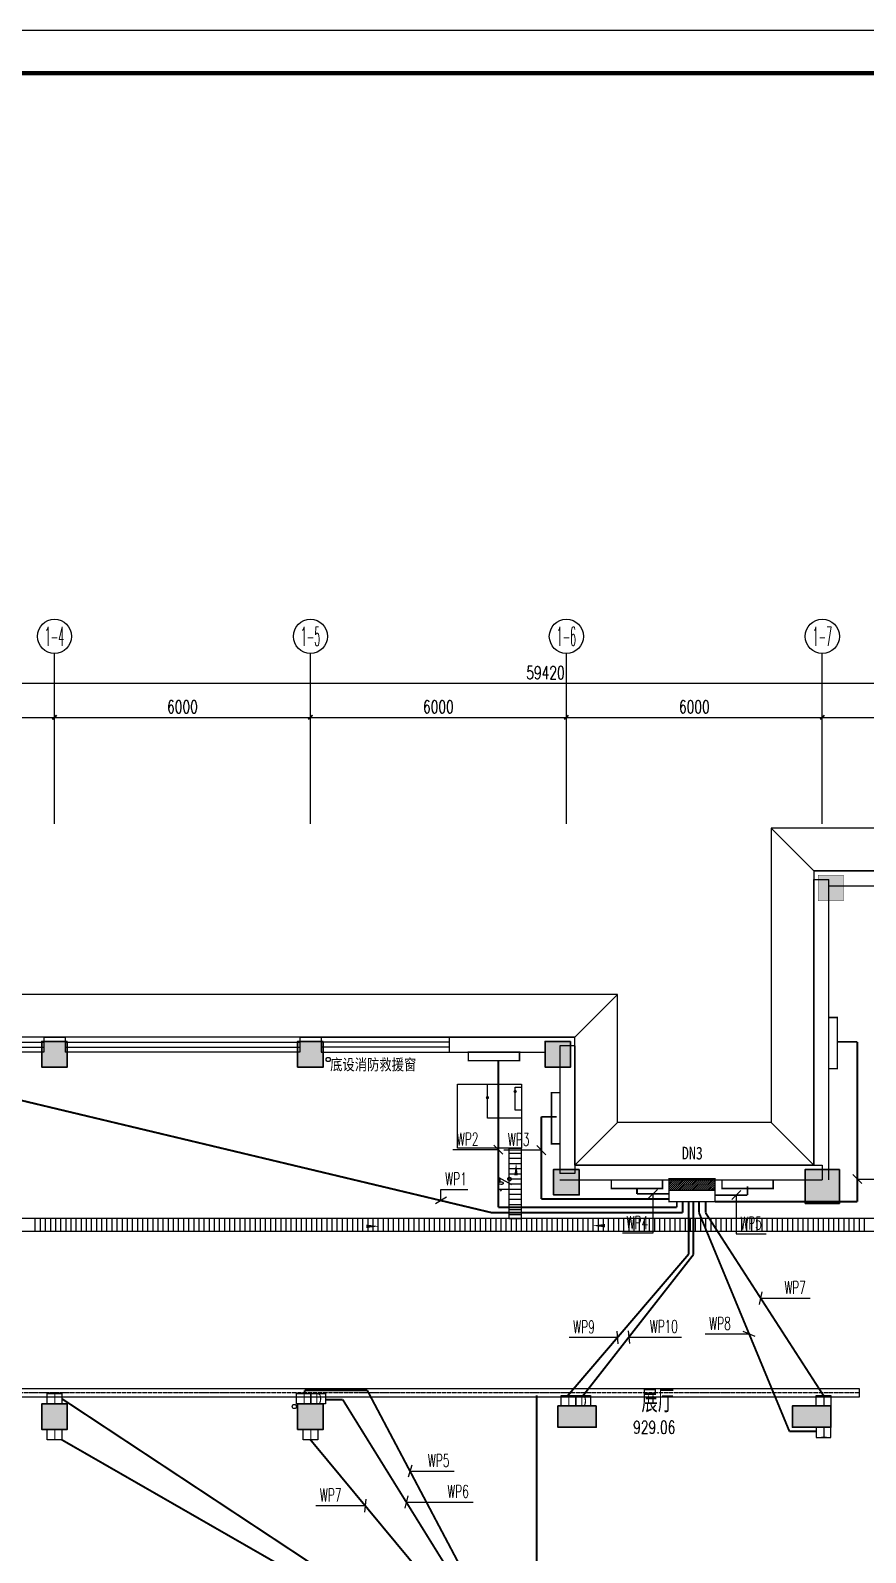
# Model space of a CAD drawing. Extents: x 815029915 to 815825525, y 579155098 to 579748855.
# Drawn here: x 815316102 to 815335679, y 579468629 to 579504327 of the extents above; entities that cross this region are included whole.
import ezdxf
from ezdxf.enums import TextEntityAlignment as Align

# ---------------------------------------------------------------- set-up
doc = ezdxf.new("R2010")
doc.units = 0
doc.header["$LTSCALE"] = 100
doc.header["$MEASUREMENT"] = 0
doc.linetypes.add('DOTE', pattern=[2.42, 2, -0.2, 0.02, -0.2])
for name, color, linetype in [('AXIS', 3, 'Continuous'), ('AXIS_TEXT', 7, 'Continuous'), ('COLUMN', 9, 'Continuous'), ('DIM_LEAD', 3, 'Continuous'), ('DIM_SYMB', 3, 'Continuous'), ('E-TEXT-PLAN', 7, 'Continuous'), ('E-TEXT-PLAN-DER', 7, 'Continuous'), ('GROUND', 2, 'Continuous'), ('H-TA-设备', 7, 'Continuous'), ('H-供暖-散热器', 4, 'Continuous'), ('PUB_TEXT', 7, 'Continuous'), ('QD', 3, 'Continuous'), ('SPACE', 7, 'Continuous'), ('WALL', 9, 'Continuous'), ('WINDOW', 4, 'Continuous'), ('ZG-图框层', 4, 'Continuous'), ('zm', 1, 'Continuous'), ('电-强电平面-标注', 3, 'Continuous'), ('电-强电平面-线缆', 3, 'Continuous'), ('电-桥架', 4, 'Continuous')]:
    doc.layers.add(name, color=color, linetype=linetype)
doc.layers.add('柱填充', color=9, linetype='Continuous', lineweight=18)
doc.layers.add('砼柱', color=2, linetype='Continuous', lineweight=35)
doc.styles.add('-宋体', font='', dxfattribs={"width": 0.8})
doc.styles.add('_TCH_AXIS', font='COMPLEX', dxfattribs={"bigfont": 'GBCBIG'})
doc.styles.add('_TCH_DIM', font='SIMPLEX', dxfattribs={"bigfont": 'GBCBIG'})
doc.styles.add('_TCH_DIM_T3', font='SIMPLEX', dxfattribs={"width": 0.705882, "bigfont": 'GBCBIG'})
doc.styles.add('_TCH_SPACE', font='SIMPLEX', dxfattribs={"height": 5, "bigfont": 'GBCBIG'})
doc.styles.add('_THVAC_DIM', font='', dxfattribs={"width": 0.8, "height": 3.5})
doc.styles.add('COMPLEX', font='COMPLEX')
doc.styles.add('ELEC-DIM', font='simplex.shx', dxfattribs={"width": 0.6, "bigfont": 'HZTXT.shx'})
doc.styles.add('IDQSTYLE', font='txt.shx', dxfattribs={"width": 0.7, "bigfont": 'hztxt.shx'})
doc.styles.add('宋体-TK', font='', dxfattribs={"width": 0.8})
doc.styles.get('-宋体').set_extended_font_data('SimSun')
doc.styles.get('_THVAC_DIM').set_extended_font_data('SimSun')
doc.styles.get('宋体-TK').set_extended_font_data('SimSun')
doc.dimstyles.new('_TCH_ARCH-100', dxfattribs={"dimscale": 100, "dimtxt": 2.975, "dimasz": 1, "dimexe": 2.5, "dimexo": 3, "dimgap": 1, "dimtad": 1, "dimdec": 0, "dimzin": 0, "dimdsep": 46, "dimtxsty": '_TCH_DIM_T3', "dimblk": 'ARCHTICK', "dimcen": 0.09, "dimclrt": 7, "dimazin": 2, "dimtfac": 1, "dimtdec": 0, "dimtix": 1, "dimtmove": 2, "dimatfit": 3, "dimfxl": 0, "dimtolj": 1, "dimtzin": 0, "dimarcsym": 0})

# ---------------------------------------------------------------- blocks, each defined once
blk = doc.blocks.new('温控器')
at = {"layer": 'H-TA-设备', "color": 1}
blk.add_lwpolyline([(815233581, 579285758), (815233823, 579285758), (815233823, 579285416), (815233581, 579285416)], close=True, dxfattribs=at)
at = {"layer": 'H-TA-设备', "color": 1, "style": '_THVAC_DIM', "width": 0.8}
blk.add_text('T', height=264, rotation=90, dxfattribs=at).set_placement((815233838, 579285525))
blk = doc.blocks.new('拓展盒')
at = {"layer": 'H-TA-设备', "color": 1}
blk.add_lwpolyline([(815257691, 579281713), (815257691, 579281471), (815257349, 579281471), (815257349, 579281713)], close=True, dxfattribs=at)
at = {"layer": 'H-TA-设备', "color": 1, "style": '_THVAC_DIM', "width": 0.8}
blk.add_text('D', height=264, dxfattribs=at).set_placement((815257458, 579281456))
blk = doc.blocks.new('*X96')
at = {"color": 0}
for p, q in [((99.83, 192.74), (101.99, 194.9)), ((99.83, 193.17), (101.57, 194.9)), ((99.83, 193.59), (101.14, 194.9)), ((99.83, 194.02), (100.72, 194.9)), ((99.83, 194.44), (100.29, 194.9)), ((99.83, 194.87), (99.87, 194.9)), ((99.92, 192.4), (102.42, 194.9)), ((100.34, 192.4), (102.84, 194.9)), ((100.76, 192.4), (103.26, 194.9)), ((101.19, 192.4), (103.69, 194.9)), ((101.61, 192.4), (104.11, 194.9)), ((102.04, 192.4), (104.54, 194.9)), ((102.46, 192.4), (104.96, 194.9)), ((102.88, 192.4), (105.38, 194.9)), ((103.31, 192.4), (105.81, 194.9)), ((103.73, 192.4), (106.23, 194.9)), ((104.16, 192.4), (106.66, 194.9)), ((104.58, 192.4), (107.08, 194.9)), ((105.01, 192.4), (107.51, 194.9)), ((105.43, 192.4), (107.93, 194.9)), ((105.85, 192.4), (108.35, 194.9)), ((106.28, 192.4), (108.78, 194.9)), ((106.7, 192.4), (109.2, 194.9)), ((107.13, 192.4), (109.63, 194.9)), ((107.55, 192.4), (109.83, 194.68)), ((107.98, 192.4), (109.83, 194.26)), ((108.4, 192.4), (109.83, 193.83)), ((108.82, 192.4), (109.83, 193.41)), ((109.25, 192.4), (109.83, 192.99)), ((109.67, 192.4), (109.83, 192.56))]:
    blk.add_line(p, q, dxfattribs=at)
blk = doc.blocks.new('HC000427')
at = {"color": 0, "linetype": 'Continuous', "const_width": 0.3}
blk.add_lwpolyline([(5, 2.5), (-5, 2.5), (-5, -2.5), (5, -2.5)], close=True, dxfattribs=at)
blk.add_lwpolyline([(5, 0), (-5, 0)], dxfattribs=at)
at = {"color": 0, "linetype": 'Continuous'}
blk.add_blockref('*X96', (-104.83, -194.9), dxfattribs=at)
at = {"layer": 'E-TEXT-PLAN-DER', "color": 0, "style": 'IDQSTYLE', "width": 0.7}
blk.add_attdef('PSFHATT', (7, -2.5), '', height=2.5, dxfattribs=at)
blk = doc.blocks.new('$TCHSYS$WIN2D')
for p, q in [((-0.5, 0.5), (0.5, 0.5)), ((-0.5, 0.5), (-0.5, -0.5)), ((0.5, 0.5), (0.5, -0.5)), ((0.5, 0.1667), (-0.5, 0.1667)), ((0.5, -0.1667), (-0.5, -0.1667)), ((-0.5, -0.5), (0.5, -0.5))]:
    blk.add_line(p, q)
blk = doc.blocks.new('_AXISO')
blk.add_circle((0, 0), 0.5)
at = {"layer": 'AXIS_TEXT', "style": 'COMPLEX', "width": 1.041667}
blk.add_attdef('A', text='', height=0.56, dxfattribs=at).set_placement((-0.25, -0.28), (0.25, -0.28), align=Align.FIT)
blk = doc.blocks.new('_ArchTick')
at = {"color": 0, "linetype": 'ByBlock', "const_width": 0.4}
blk.add_lwpolyline([(-0.5, -0.5), (0.5, 0.5)], dxfattribs=at)
blk = doc.blocks.new('*D387')
at = {"layer": 'AXIS', "color": 0, "lineweight": -2, "transparency": 16777216}
for p, q in [((815298466, 579486017), (815298466, 579489267)), ((815357886, 579486017), (815357886, 579489267)), ((815298466, 579489017), (815357886, 579489017))]:
    blk.add_line(p, q, dxfattribs=at)
at = {"layer": 'Defpoints', "color": 0, "transparency": 16777216}
for p in [(815357886, 579489017), (815298466, 579485717), (815357886, 579485717)]:
    blk.add_point(p, dxfattribs=at)
at = {"layer": 'AXIS', "color": 0, "lineweight": -2, "transparency": 16777216, "xscale": 100, "yscale": 100, "zscale": 100, "rotation": 180}
blk.add_blockref('_ArchTick', (815298466, 579489017), dxfattribs=at)
at = {"layer": 'AXIS', "color": 0, "lineweight": -2, "transparency": 16777216, "xscale": 100, "yscale": 100, "zscale": 100}
blk.add_blockref('_ArchTick', (815357886, 579489017), dxfattribs=at)
at = {"layer": 'AXIS', "color": 7, "transparency": 16777216, "insert": (815328176, 579489265), "char_height": 297.5, "attachment_point": 5, "style": '_TCH_DIM_T3'}
blk.add_mtext('\\A1;59420', dxfattribs=at)
blk = doc.blocks.new('*D391')
at = {"layer": 'AXIS', "color": 0, "lineweight": -2, "transparency": 16777216}
for p, q in [((815310666, 579486017), (815310666, 579488467)), ((815316666, 579486017), (815316666, 579488467)), ((815310666, 579488217), (815316666, 579488217))]:
    blk.add_line(p, q, dxfattribs=at)
at = {"layer": 'Defpoints', "color": 0, "transparency": 16777216}
for p in [(815316666, 579488217), (815310666, 579485717), (815316666, 579485717)]:
    blk.add_point(p, dxfattribs=at)
at = {"layer": 'AXIS', "color": 0, "lineweight": -2, "transparency": 16777216, "xscale": 100, "yscale": 100, "zscale": 100, "rotation": 180}
blk.add_blockref('_ArchTick', (815310666, 579488217), dxfattribs=at)
at = {"layer": 'AXIS', "color": 0, "lineweight": -2, "transparency": 16777216, "xscale": 100, "yscale": 100, "zscale": 100}
blk.add_blockref('_ArchTick', (815316666, 579488217), dxfattribs=at)
at = {"layer": 'AXIS', "color": 7, "transparency": 16777216, "insert": (815313666, 579488465), "char_height": 297.5, "attachment_point": 5, "style": '_TCH_DIM_T3'}
blk.add_mtext('\\A1;6000', dxfattribs=at)
blk = doc.blocks.new('*D392')
at = {"layer": 'AXIS', "color": 0, "lineweight": -2, "transparency": 16777216}
for p, q in [((815316666, 579486017), (815316666, 579488467)), ((815322666, 579486017), (815322666, 579488467)), ((815316666, 579488217), (815322666, 579488217))]:
    blk.add_line(p, q, dxfattribs=at)
at = {"layer": 'Defpoints', "color": 0, "transparency": 16777216}
for p in [(815322666, 579488217), (815316666, 579485717), (815322666, 579485717)]:
    blk.add_point(p, dxfattribs=at)
at = {"layer": 'AXIS', "color": 0, "lineweight": -2, "transparency": 16777216, "xscale": 100, "yscale": 100, "zscale": 100, "rotation": 180}
blk.add_blockref('_ArchTick', (815316666, 579488217), dxfattribs=at)
at = {"layer": 'AXIS', "color": 0, "lineweight": -2, "transparency": 16777216, "xscale": 100, "yscale": 100, "zscale": 100}
blk.add_blockref('_ArchTick', (815322666, 579488217), dxfattribs=at)
at = {"layer": 'AXIS', "color": 7, "transparency": 16777216, "insert": (815319666, 579488465), "char_height": 297.5, "attachment_point": 5, "style": '_TCH_DIM_T3'}
blk.add_mtext('\\A1;6000', dxfattribs=at)
blk = doc.blocks.new('*D393')
at = {"layer": 'AXIS', "color": 0, "lineweight": -2, "transparency": 16777216}
for p, q in [((815322666, 579486017), (815322666, 579488467)), ((815328666, 579486017), (815328666, 579488467)), ((815322666, 579488217), (815328666, 579488217))]:
    blk.add_line(p, q, dxfattribs=at)
at = {"layer": 'Defpoints', "color": 0, "transparency": 16777216}
for p in [(815328666, 579488217), (815322666, 579485717), (815328666, 579485717)]:
    blk.add_point(p, dxfattribs=at)
at = {"layer": 'AXIS', "color": 0, "lineweight": -2, "transparency": 16777216, "xscale": 100, "yscale": 100, "zscale": 100, "rotation": 180}
blk.add_blockref('_ArchTick', (815322666, 579488217), dxfattribs=at)
at = {"layer": 'AXIS', "color": 0, "lineweight": -2, "transparency": 16777216, "xscale": 100, "yscale": 100, "zscale": 100}
blk.add_blockref('_ArchTick', (815328666, 579488217), dxfattribs=at)
at = {"layer": 'AXIS', "color": 7, "transparency": 16777216, "insert": (815325666, 579488465), "char_height": 297.5, "attachment_point": 5, "style": '_TCH_DIM_T3'}
blk.add_mtext('\\A1;6000', dxfattribs=at)
blk = doc.blocks.new('*D394')
at = {"layer": 'AXIS', "color": 0, "lineweight": -2, "transparency": 16777216}
for p, q in [((815328666, 579486017), (815328666, 579488467)), ((815334666, 579486017), (815334666, 579488467)), ((815328666, 579488217), (815334666, 579488217))]:
    blk.add_line(p, q, dxfattribs=at)
at = {"layer": 'Defpoints', "color": 0, "transparency": 16777216}
for p in [(815334666, 579488217), (815328666, 579485717), (815334666, 579485717)]:
    blk.add_point(p, dxfattribs=at)
at = {"layer": 'AXIS', "color": 0, "lineweight": -2, "transparency": 16777216, "xscale": 100, "yscale": 100, "zscale": 100, "rotation": 180}
blk.add_blockref('_ArchTick', (815328666, 579488217), dxfattribs=at)
at = {"layer": 'AXIS', "color": 0, "lineweight": -2, "transparency": 16777216, "xscale": 100, "yscale": 100, "zscale": 100}
blk.add_blockref('_ArchTick', (815334666, 579488217), dxfattribs=at)
at = {"layer": 'AXIS', "color": 7, "transparency": 16777216, "insert": (815331666, 579488465), "char_height": 297.5, "attachment_point": 5, "style": '_TCH_DIM_T3'}
blk.add_mtext('\\A1;6000', dxfattribs=at)
blk = doc.blocks.new('*D395')
at = {"layer": 'AXIS', "color": 0, "lineweight": -2, "transparency": 16777216}
for p, q in [((815334666, 579486017), (815334666, 579488467)), ((815340666, 579486017), (815340666, 579488467)), ((815334666, 579488217), (815340666, 579488217))]:
    blk.add_line(p, q, dxfattribs=at)
at = {"layer": 'Defpoints', "color": 0, "transparency": 16777216}
for p in [(815340666, 579488217), (815334666, 579485717), (815340666, 579485717)]:
    blk.add_point(p, dxfattribs=at)
at = {"layer": 'AXIS', "color": 0, "lineweight": -2, "transparency": 16777216, "xscale": 100, "yscale": 100, "zscale": 100, "rotation": 180}
blk.add_blockref('_ArchTick', (815334666, 579488217), dxfattribs=at)
at = {"layer": 'AXIS', "color": 0, "lineweight": -2, "transparency": 16777216, "xscale": 100, "yscale": 100, "zscale": 100}
blk.add_blockref('_ArchTick', (815340666, 579488217), dxfattribs=at)
at = {"layer": 'AXIS', "color": 7, "transparency": 16777216, "insert": (815337666, 579488465), "char_height": 297.5, "attachment_point": 5, "style": '_TCH_DIM_T3'}
blk.add_mtext('\\A1;6000', dxfattribs=at)
blk = doc.blocks.new('ll')
at = {"layer": 'ZG-图框层'}
blk.add_lwpolyline([(815136770, 579524220), (815255670, 579524220), (815255670, 579608320), (815136770, 579608320)], close=True, dxfattribs=at)

msp = doc.modelspace()

# ---------------------------------------------------------------- hatches: boundary and pattern name
at = {"layer": 'DIM_LEAD'}
for points in [[(815326856.1, 579479297.9, 1), (815326776.1, 579479297.9, 1)], [(815327506.1, 579479442.4, 1), (815327426.1, 579479442.4, 1)]]:
    msp.add_hatch(color=256, dxfattribs=at).paths.add_polyline_path(points, flags=17)
at = {"layer": 'zm'}
msp.add_hatch(color=1, dxfattribs=at).paths.add_polyline_path([(815335166.1, 579484516.7), (815334566.1, 579484516.7), (815334566.1, 579483916.7), (815335166.1, 579483916.7)])
at = {"layer": '柱填充', "lineweight": 18}
for points in [[(815316966.1, 579480616.7), (815316366.1, 579480616.7), (815316366.1, 579480016.7), (815316966.1, 579480016.7)], [(815322966.1, 579480616.7), (815322366.1, 579480616.7), (815322366.1, 579480016.7), (815322966.1, 579480016.7)], [(815328766.1, 579480616.7), (815328166.1, 579480616.7), (815328166.1, 579480016.7), (815328766.1, 579480016.7)], [(815328966.1, 579477616.7), (815328366.1, 579477616.7), (815328366.1, 579477016.7), (815328966.1, 579477016.7)], [(815335066.1, 579477616.7), (815334266.1, 579477616.7), (815334266.1, 579476816.7), (815335066.1, 579476816.7)], [(815316966.1, 579472116.7), (815316366.1, 579472116.7), (815316366.1, 579471516.7), (815316966.1, 579471516.7)], [(815322966.1, 579472116.7), (815322366.1, 579472116.7), (815322366.1, 579471516.7), (815322966.1, 579471516.7)], [(815329366.1, 579472066.7), (815328466.1, 579472066.7), (815328466.1, 579471566.7), (815329366.1, 579471566.7)], [(815334866.1, 579472066.7), (815333966.1, 579472066.7), (815333966.1, 579471566.7), (815334866.1, 579471566.7)]]:
    msp.add_hatch(color=250, dxfattribs=at).paths.add_polyline_path(points)

# ---------------------------------------------------------------- linework, layer by layer
for p, q in [((815340866.1, 579484616.7), (815334466.1, 579484611.8)), ((815334466.1, 579484611.8), (815334466.1, 579477716.7)), ((815328866.1, 579480716.7), (815310466.1, 579480716.7)), ((815328866.1, 579477716.7), (815328866.1, 579480716.7)), ((815326116.1, 579478116.7), (815326116.1, 579479616.7)), ((815326116.1, 579479616.7), (815327616.1, 579479616.7)), ((815326816.1, 579478816.7), (815326816.1, 579479616.7)), ((815326816.1, 579479616.7), (815327616.1, 579479616.7)), ((815327466.1, 579479001.5), (815327466.1, 579479542.9)), ((815327466.1, 579479542.9), (815327616.1, 579479542.9)), ((815327616.1, 579479616.7), (815327616.1, 579478116.7)), ((815327616.1, 579479616.7), (815327616.1, 579478816.7)), ((815327616.1, 579478816.7), (815326816.1, 579478816.7)), ((815327616.1, 579479001.5), (815327466.1, 579479001.5)), ((815327616.1, 579478116.7), (815326116.1, 579478116.7)), ((815327616.1, 579478116.7), (815327316.1, 579478116.7)), ((815327316.1, 579478116.7), (815327316.1, 579476466.7)), ((815327616.1, 579476466.7), (815327616.1, 579478116.7)), ((815334466.1, 579477716.7), (815328866.1, 579477716.7)), ((815354046.2, 579476466.7), (815298816.1, 579476466.7)), ((815327316.1, 579476466.7), (815327616.1, 579476466.7)), ((815298816.1, 579476166.7), (815354346.2, 579476166.7))]:
    msp.add_line(p, q)
at = {"color": 252, "linetype": 'Continuous'}
for p, q in [((815327316.1, 579478115.1), (815327616.1, 579478115.1)), ((815327316.1, 579477995.1), (815327616.1, 579477995.1)), ((815327316.1, 579477875.1), (815327616.1, 579477875.1)), ((815327316.1, 579477755.1), (815327616.1, 579477755.1)), ((815327316.1, 579477635.1), (815327616.1, 579477635.1)), ((815327316.1, 579477515.1), (815327616.1, 579477515.1)), ((815327316.1, 579477395.1), (815327616.1, 579477395.1)), ((815327316.1, 579477275.1), (815327616.1, 579477275.1)), ((815327316.1, 579477155.1), (815327616.1, 579477155.1)), ((815327316.1, 579477035.1), (815327616.1, 579477035.1)), ((815327316.1, 579476915.1), (815327616.1, 579476915.1)), ((815327316.1, 579476795.1), (815327616.1, 579476795.1)), ((815327316.1, 579476675.1), (815327616.1, 579476675.1)), ((815316208.4, 579476466.7), (815316208.4, 579476166.7)), ((815316328.4, 579476466.7), (815316328.4, 579476166.7)), ((815316448.4, 579476466.7), (815316448.4, 579476166.7)), ((815316568.4, 579476466.7), (815316568.4, 579476166.7)), ((815316688.4, 579476466.7), (815316688.4, 579476166.7)), ((815316808.4, 579476466.7), (815316808.4, 579476166.7)), ((815316928.4, 579476466.7), (815316928.4, 579476166.7)), ((815317048.4, 579476466.7), (815317048.4, 579476166.7)), ((815317168.4, 579476466.7), (815317168.4, 579476166.7)), ((815317288.4, 579476466.7), (815317288.4, 579476166.7)), ((815317408.4, 579476466.7), (815317408.4, 579476166.7)), ((815317528.4, 579476466.7), (815317528.4, 579476166.7)), ((815317648.4, 579476466.7), (815317648.4, 579476166.7)), ((815317768.4, 579476466.7), (815317768.4, 579476166.7)), ((815317888.4, 579476466.7), (815317888.4, 579476166.7)), ((815318008.4, 579476466.7), (815318008.4, 579476166.7)), ((815318128.4, 579476466.7), (815318128.4, 579476166.7)), ((815318248.4, 579476466.7), (815318248.4, 579476166.7)), ((815318368.4, 579476466.7), (815318368.4, 579476166.7)), ((815318488.4, 579476466.7), (815318488.4, 579476166.7)), ((815318608.4, 579476466.7), (815318608.4, 579476166.7)), ((815318728.4, 579476466.7), (815318728.4, 579476166.7)), ((815318848.4, 579476466.7), (815318848.4, 579476166.7)), ((815318968.4, 579476466.7), (815318968.4, 579476166.7)), ((815319088.4, 579476466.7), (815319088.4, 579476166.7)), ((815319208.4, 579476466.7), (815319208.4, 579476166.7)), ((815319328.4, 579476466.7), (815319328.4, 579476166.7)), ((815319448.4, 579476466.7), (815319448.4, 579476166.7)), ((815319568.4, 579476466.7), (815319568.4, 579476166.7)), ((815319688.4, 579476466.7), (815319688.4, 579476166.7)), ((815319808.4, 579476466.7), (815319808.4, 579476166.7)), ((815319928.4, 579476466.7), (815319928.4, 579476166.7)), ((815320048.4, 579476466.7), (815320048.4, 579476166.7)), ((815320168.4, 579476466.7), (815320168.4, 579476166.7)), ((815320288.4, 579476466.7), (815320288.4, 579476166.7)), ((815320408.4, 579476466.7), (815320408.4, 579476166.7)), ((815320528.4, 579476466.7), (815320528.4, 579476166.7)), ((815320648.4, 579476466.7), (815320648.4, 579476166.7)), ((815320768.4, 579476466.7), (815320768.4, 579476166.7)), ((815320888.4, 579476466.7), (815320888.4, 579476166.7)), ((815321008.4, 579476466.7), (815321008.4, 579476166.7)), ((815321128.4, 579476466.7), (815321128.4, 579476166.7)), ((815321248.4, 579476466.7), (815321248.4, 579476166.7)), ((815321368.4, 579476466.7), (815321368.4, 579476166.7)), ((815321488.4, 579476466.7), (815321488.4, 579476166.7)), ((815321608.4, 579476466.7), (815321608.4, 579476166.7)), ((815321728.4, 579476466.7), (815321728.4, 579476166.7)), ((815321848.4, 579476466.7), (815321848.4, 579476166.7)), ((815321968.4, 579476466.7), (815321968.4, 579476166.7)), ((815322088.4, 579476466.7), (815322088.4, 579476166.7)), ((815322208.4, 579476466.7), (815322208.4, 579476166.7)), ((815322328.4, 579476466.7), (815322328.4, 579476166.7)), ((815322448.4, 579476466.7), (815322448.4, 579476166.7)), ((815322568.4, 579476466.7), (815322568.4, 579476166.7)), ((815322688.4, 579476466.7), (815322688.4, 579476166.7)), ((815322808.4, 579476466.7), (815322808.4, 579476166.7)), ((815322928.4, 579476466.7), (815322928.4, 579476166.7)), ((815323048.4, 579476466.7), (815323048.4, 579476166.7)), ((815323168.4, 579476466.7), (815323168.4, 579476166.7)), ((815323288.4, 579476466.7), (815323288.4, 579476166.7)), ((815323408.4, 579476466.7), (815323408.4, 579476166.7)), ((815323528.4, 579476466.7), (815323528.4, 579476166.7)), ((815323648.4, 579476466.7), (815323648.4, 579476166.7)), ((815323768.4, 579476466.7), (815323768.4, 579476166.7)), ((815323888.4, 579476466.7), (815323888.4, 579476166.7)), ((815324008.4, 579476466.7), (815324008.4, 579476166.7)), ((815324128.4, 579476466.7), (815324128.4, 579476166.7)), ((815324248.4, 579476466.7), (815324248.4, 579476166.7)), ((815324368.4, 579476466.7), (815324368.4, 579476166.7)), ((815324488.4, 579476466.7), (815324488.4, 579476166.7)), ((815324608.4, 579476466.7), (815324608.4, 579476166.7)), ((815324728.4, 579476466.7), (815324728.4, 579476166.7)), ((815324848.4, 579476466.7), (815324848.4, 579476166.7)), ((815324968.4, 579476466.7), (815324968.4, 579476166.7)), ((815325088.4, 579476466.7), (815325088.4, 579476166.7)), ((815325208.4, 579476466.7), (815325208.4, 579476166.7)), ((815325328.4, 579476466.7), (815325328.4, 579476166.7)), ((815325448.4, 579476466.7), (815325448.4, 579476166.7)), ((815325568.4, 579476466.7), (815325568.4, 579476166.7)), ((815325688.4, 579476466.7), (815325688.4, 579476166.7)), ((815325808.4, 579476466.7), (815325808.4, 579476166.7)), ((815325928.4, 579476466.7), (815325928.4, 579476166.7)), ((815326048.4, 579476466.7), (815326048.4, 579476166.7)), ((815326168.4, 579476466.7), (815326168.4, 579476166.7)), ((815326288.4, 579476466.7), (815326288.4, 579476166.7)), ((815326408.4, 579476466.7), (815326408.4, 579476166.7)), ((815326528.4, 579476466.7), (815326528.4, 579476166.7)), ((815326648.4, 579476466.7), (815326648.4, 579476166.7)), ((815326768.4, 579476466.7), (815326768.4, 579476166.7)), ((815326888.4, 579476466.7), (815326888.4, 579476166.7)), ((815327008.4, 579476466.7), (815327008.4, 579476166.7)), ((815327128.4, 579476466.7), (815327128.4, 579476166.7)), ((815327248.4, 579476466.7), (815327248.4, 579476166.7)), ((815327316.1, 579476555.1), (815327616.1, 579476555.1)), ((815327368.4, 579476466.7), (815327368.4, 579476166.7)), ((815327488.4, 579476466.7), (815327488.4, 579476166.7)), ((815327608.4, 579476466.7), (815327608.4, 579476166.7)), ((815327728.4, 579476466.7), (815327728.4, 579476166.7)), ((815327848.4, 579476466.7), (815327848.4, 579476166.7)), ((815327968.4, 579476466.7), (815327968.4, 579476166.7)), ((815328088.4, 579476466.7), (815328088.4, 579476166.7)), ((815328208.4, 579476466.7), (815328208.4, 579476166.7)), ((815328328.4, 579476466.7), (815328328.4, 579476166.7)), ((815328448.4, 579476466.7), (815328448.4, 579476166.7)), ((815328568.4, 579476466.7), (815328568.4, 579476166.7)), ((815328688.4, 579476466.7), (815328688.4, 579476166.7)), ((815328808.4, 579476466.7), (815328808.4, 579476166.7)), ((815328928.4, 579476466.7), (815328928.4, 579476166.7)), ((815329048.4, 579476466.7), (815329048.4, 579476166.7)), ((815329168.4, 579476466.7), (815329168.4, 579476166.7)), ((815329288.4, 579476466.7), (815329288.4, 579476166.7)), ((815329408.4, 579476466.7), (815329408.4, 579476166.7)), ((815329528.4, 579476466.7), (815329528.4, 579476166.7)), ((815329648.4, 579476466.7), (815329648.4, 579476166.7)), ((815329768.4, 579476466.7), (815329768.4, 579476166.7)), ((815329888.4, 579476466.7), (815329888.4, 579476166.7)), ((815330008.4, 579476466.7), (815330008.4, 579476166.7)), ((815330128.4, 579476466.7), (815330128.4, 579476166.7)), ((815330248.4, 579476466.7), (815330248.4, 579476166.7)), ((815330368.4, 579476466.7), (815330368.4, 579476166.7)), ((815330488.4, 579476466.7), (815330488.4, 579476166.7)), ((815330608.4, 579476466.7), (815330608.4, 579476166.7)), ((815330728.4, 579476466.7), (815330728.4, 579476166.7)), ((815330848.4, 579476466.7), (815330848.4, 579476166.7)), ((815330968.4, 579476466.7), (815330968.4, 579476166.7)), ((815331088.4, 579476466.7), (815331088.4, 579476166.7)), ((815331208.4, 579476466.7), (815331208.4, 579476166.7)), ((815331328.4, 579476466.7), (815331328.4, 579476166.7)), ((815331448.4, 579476466.7), (815331448.4, 579476166.7)), ((815331568.4, 579476466.7), (815331568.4, 579476166.7)), ((815331688.4, 579476466.7), (815331688.4, 579476166.7)), ((815331808.4, 579476466.7), (815331808.4, 579476166.7)), ((815331928.4, 579476466.7), (815331928.4, 579476166.7)), ((815332048.4, 579476466.7), (815332048.4, 579476166.7)), ((815332168.4, 579476466.7), (815332168.4, 579476166.7)), ((815332288.4, 579476466.7), (815332288.4, 579476166.7)), ((815332408.4, 579476466.7), (815332408.4, 579476166.7)), ((815332528.4, 579476466.7), (815332528.4, 579476166.7)), ((815332648.4, 579476466.7), (815332648.4, 579476166.7)), ((815332768.4, 579476466.7), (815332768.4, 579476166.7)), ((815332888.4, 579476466.7), (815332888.4, 579476166.7)), ((815333008.4, 579476466.7), (815333008.4, 579476166.7)), ((815333128.4, 579476466.7), (815333128.4, 579476166.7)), ((815333248.4, 579476466.7), (815333248.4, 579476166.7)), ((815333368.4, 579476466.7), (815333368.4, 579476166.7)), ((815333488.4, 579476466.7), (815333488.4, 579476166.7)), ((815333608.4, 579476466.7), (815333608.4, 579476166.7)), ((815333728.4, 579476466.7), (815333728.4, 579476166.7)), ((815333848.4, 579476466.7), (815333848.4, 579476166.7)), ((815333968.4, 579476466.7), (815333968.4, 579476166.7)), ((815334088.4, 579476466.7), (815334088.4, 579476166.7)), ((815334208.4, 579476466.7), (815334208.4, 579476166.7)), ((815334328.4, 579476466.7), (815334328.4, 579476166.7)), ((815334448.4, 579476466.7), (815334448.4, 579476166.7)), ((815334568.4, 579476466.7), (815334568.4, 579476166.7)), ((815334688.4, 579476466.7), (815334688.4, 579476166.7)), ((815334808.4, 579476466.7), (815334808.4, 579476166.7)), ((815334928.4, 579476466.7), (815334928.4, 579476166.7)), ((815335048.4, 579476466.7), (815335048.4, 579476166.7)), ((815335168.4, 579476466.7), (815335168.4, 579476166.7)), ((815335288.4, 579476466.7), (815335288.4, 579476166.7)), ((815335408.4, 579476466.7), (815335408.4, 579476166.7)), ((815335528.4, 579476466.7), (815335528.4, 579476166.7)), ((815335648.4, 579476466.7), (815335648.4, 579476166.7))]:
    msp.add_line(p, q, dxfattribs=at)
for centre in [(815323082.5, 579480192.6), (815322287.7, 579472054.6)]:
    msp.add_circle(centre, 50)
at = {"layer": 'AXIS'}
for p, q in [((815316666.1, 579485716.7), (815316666.1, 579489716.7)), ((815322666.1, 579485716.7), (815322666.1, 579489716.7)), ((815328666.1, 579485716.7), (815328666.1, 579489716.7)), ((815334666.1, 579485716.7), (815334666.1, 579489716.7))]:
    msp.add_line(p, q, dxfattribs=at)
at = {"layer": 'COLUMN'}
for points in [[(815316366.1, 579480016.7), (815316966.1, 579480016.7), (815316966.1, 579480616.7), (815316366.1, 579480616.7)], [(815322366.1, 579480016.7), (815322966.1, 579480016.7), (815322966.1, 579480616.7), (815322366.1, 579480616.7)], [(815328166.1, 579480016.7), (815328766.1, 579480016.7), (815328766.1, 579480616.7), (815328166.1, 579480616.7)], [(815328366.1, 579477016.7), (815328966.1, 579477016.7), (815328966.1, 579477616.7), (815328366.1, 579477616.7)], [(815334266.1, 579476816.7), (815335066.1, 579476816.7), (815335066.1, 579477616.7), (815334266.1, 579477616.7)], [(815316366.1, 579471516.7), (815316966.1, 579471516.7), (815316966.1, 579472116.7), (815316366.1, 579472116.7)], [(815322366.1, 579471516.7), (815322966.1, 579471516.7), (815322966.1, 579472116.7), (815322366.1, 579472116.7)], [(815328466.1, 579471566.7), (815329366.1, 579471566.7), (815329366.1, 579472066.7), (815328466.1, 579472066.7)], [(815333966.1, 579471566.7), (815334866.1, 579471566.7), (815334866.1, 579472066.7), (815333966.1, 579472066.7)]]:
    msp.add_lwpolyline(points, close=True, dxfattribs=at)
at = {"layer": 'DIM_SYMB'}
for points in [[(815327487, 579476709.6, 0, 0, 0), (815327487, 579477775.6, 0, 80, 0), (815327487, 579477475.6, 0, 0, 0)], [(815300518.8, 579476281.9, 0, 0, 0), (815324279.9, 579476281.9, 0, 80, 0), (815323979.9, 579476281.9, 0, 0, 0)], [(815351682, 579476296.5, 0, 0, 0), (815329274.3, 579476296.5, 0, 80, 0), (815329574.3, 579476296.5, 0, 0, 0)]]:
    msp.add_lwpolyline(points, format="xyseb", dxfattribs=at)
at = {"layer": 'GROUND'}
for p, q in [((815334466.1, 579484616.7), (815333466.1, 579485616.7)), ((815328866.1, 579480716.7), (815329866.1, 579481716.7)), ((815328866.1, 579477716.7), (815329866.1, 579478716.7)), ((815334466.1, 579477716.7), (815333466.1, 579478716.7))]:
    msp.add_line(p, q, dxfattribs=at)
for points in [[(815357166.1, 579459616.7), (815357166.1, 579463643.9), (815376340.6, 579444469.3), (815374007.2, 579442135.9), (815384189.5, 579431953.5), (815394371.9, 579442135.9), (815390341.4, 579446166.4), (815396493.2, 579452318.2), (815369976.7, 579478834.7), (815366370.4, 579475228.5), (815358382.2, 579483216.7), (815357166.1, 579483216.7), (815357166.1, 579484716.7), (815341866.1, 579484716.7), (815341866.1, 579485616.7), (815333466.1, 579485616.7), (815333466.1, 579478716.7), (815329866.1, 579478716.7), (815329866.1, 579481716.7), (815309466.1, 579481716.7)], [(815356166.1, 579459616.7), (815356166.1, 579466058.1), (815377754.9, 579444469.3), (815375421.4, 579442135.9), (815384189.5, 579433367.7), (815392957.6, 579442135.9), (815388927.1, 579446166.4), (815395079, 579452318.2), (815369976.7, 579477420.5), (815366370.4, 579473814.2), (815357968, 579482216.7), (815356166.1, 579482216.7), (815356166.1, 579483716.7), (815340866.1, 579483716.7), (815340866.1, 579484616.7), (815334466.1, 579484616.7), (815334466.1, 579477716.7), (815328866.1, 579477716.7), (815328866.1, 579480716.7), (815310466.1, 579480716.7)]]:
    msp.add_lwpolyline(points, dxfattribs=at)
at = {"layer": 'H-供暖-散热器', "const_width": 35}
for points in [[(815335016.1, 579479979.5), (815335016.1, 579481179.5), (815334816.1, 579481179.5), (815334816.1, 579479979.5)], [(815326367.2, 579480166.7), (815327567.2, 579480166.7), (815327567.2, 579480366.7), (815326367.2, 579480366.7)], [(815328516.1, 579478216.7), (815328516.1, 579479416.7), (815328316.1, 579479416.7), (815328316.1, 579478216.7)], [(815329718.7, 579477166.7), (815330918.7, 579477166.7), (815330918.7, 579477366.7), (815329718.7, 579477366.7)], [(815332312.4, 579477166.7), (815333512.4, 579477166.7), (815333512.4, 579477366.7), (815332312.4, 579477366.7)]]:
    msp.add_lwpolyline(points, close=True, dxfattribs=at)
at = {"layer": 'WALL'}
for p, q in [((815334466.1, 579484616.7), (815340666.1, 579484616.7)), ((815334466.1, 579477716.7), (815334466.1, 579484416.7)), ((815334816.1, 579477366.7), (815334816.1, 579484416.7)), ((815334816.1, 579484266.7), (815340666.1, 579484266.7)), ((815316416.1, 579480716.7), (815316916.1, 579480716.7)), ((815322416.1, 579480716.7), (815322916.1, 579480716.7)), ((815325916.1, 579480716.7), (815328866.1, 579480716.7)), ((815325916.1, 579480366.7), (815328166.1, 579480366.7)), ((815328516.1, 579480516.7), (815328516.1, 579477516.7)), ((815328866.1, 579480516.7), (815328516.1, 579480516.7)), ((815328866.1, 579480516.7), (815328866.1, 579477516.7)), ((815328866.1, 579477516.7), (815328516.1, 579477516.7)), ((815328866.1, 579477716.7), (815334666.1, 579477716.7)), ((815334666.1, 579477716.7), (815334666.1, 579477366.7)), ((815328516.1, 579477366.7), (815334666.1, 579477366.7))]:
    msp.add_line(p, q, dxfattribs=at)
for points in [[(815316416.1, 579480716.7), (815316416.1, 579480616.7)], [(815316916.1, 579480716.7), (815316916.1, 579480616.7)], [(815322416.1, 579480716.7), (815322416.1, 579480616.7)], [(815322916.1, 579480716.7), (815322916.1, 579480616.7)], [(815325916.1, 579480716.7), (815325916.1, 579480366.7)]]:
    msp.add_lwpolyline(points, dxfattribs=at)
at = {"layer": 'ZG-图框层'}
msp.add_lwpolyline([(815288638.1, 579420226.5), (815407538.1, 579420226.5), (815407538.1, 579504326.5), (815288638.1, 579504326.5)], close=True, dxfattribs=at)
at = {"layer": 'ZG-图框层', "const_width": 100}
msp.add_lwpolyline([(815291138.1, 579421226.5), (815406538.1, 579421226.5), (815406538.1, 579503326.5), (815291138.1, 579503326.5)], close=True, dxfattribs=at)
at = {"layer": 'zm', "color": 1}
msp.add_line((815334466.1, 579484416.7), (815334816.1, 579484416.7), dxfattribs=at)
at = {"layer": 'zm', "color": 1, "const_width": 8}
for points in [[(815334566.1, 579483916.7), (815335166.1, 579483916.7), (815335166.1, 579484516.7), (815334566.1, 579484516.7)], [(815335166.1, 579484516.7), (815334566.1, 579484516.7), (815334566.1, 579483916.7), (815335166.1, 579483916.7)]]:
    msp.add_lwpolyline(points, close=True, dxfattribs=at)
at = {"layer": '电-强电平面-标注', "color": 1}
for p, q in [((815326962.9, 579478181.6), (815327175.1, 579477969.4)), ((815327971.5, 579478172.2), (815328183.6, 579477960.1)), ((815326706, 579478075.5), (815326000.3, 579478075.5)), ((815327069, 579478075.5), (815326706, 579478075.5)), ((815327902.2, 579478066.2), (815327196.5, 579478066.2)), ((815328077.6, 579478066.2), (815327902.2, 579478066.2)), ((815335378.9, 579477494.1), (815335591, 579477282)), ((815335485, 579477388), (815335909.6, 579477388)), ((815325726.1, 579476884), (815325726.1, 579477141.7)), ((815325726.1, 579477141.7), (815326354.6, 579477141.7)), ((815330798.1, 579477147.5), (815330586, 579476935.4)), ((815330692.1, 579477041.5), (815330692.1, 579476116.1)), ((815332753.2, 579477117.7), (815332541, 579476905.5)), ((815325853.9, 579476962.6), (815325598.3, 579476805.5)), ((815332647.1, 579477011.6), (815332647.1, 579476106.7)), ((815330692.1, 579476116.1), (815329977.8, 579476116.1)), ((815332647.1, 579476106.7), (815333352.8, 579476106.7)), ((815333251.3, 579474743.3), (815333188, 579474450)), ((815333219.7, 579474596.6), (815333677.6, 579474596.6)), ((815333677.6, 579474596.6), (815334383.3, 579474596.6)), ((815329849.7, 579473820.3), (815329873.3, 579473521.2)), ((815330112.7, 579473831.1), (815330149, 579473533.3)), ((815333090.2, 579473695.4), (815332813.1, 579473810.3)), ((815329424.7, 579473670.8), (815328727.6, 579473670.8)), ((815329861.5, 579473670.8), (815329424.7, 579473670.8)), ((815330130.9, 579473682.2), (815330523.5, 579473682.2)), ((815330523.5, 579473682.2), (815331366.4, 579473682.2)), ((815332621.9, 579473752.8), (815331916.2, 579473752.8)), ((815332951.6, 579473752.8), (815332621.9, 579473752.8)), ((815325044.4, 579470681.2), (815324956, 579470394.5)), ((815325000.2, 579470537.9), (815325320.4, 579470537.9)), ((815325320.4, 579470537.9), (815326034.7, 579470537.9)), ((815324946.7, 579469959.1), (815324878.2, 579469667.1)), ((815323486.8, 579469728.8), (815322789.7, 579469728.8)), ((815323948, 579469728.8), (815323486.8, 579469728.8)), ((815323961.9, 579469878.2), (815323934.1, 579469579.5)), ((815324912.5, 579469813.1), (815325776.4, 579469813.1)), ((815325776.4, 579469813.1), (815326482.1, 579469813.1))]:
    msp.add_line(p, q, dxfattribs=at)
at = {"layer": '电-强电平面-线缆', "color": 1, "linetype": 'Continuous', "const_width": 45}
for points in [[(815335016.2, 579480606.4), (815335485, 579480606.4)], [(815335485, 579476856.2), (815335485, 579480606.4)], [(815311979.6, 579480166.7), (815326901.4, 579476603.4)], [(815327069, 579476725.4), (815327069, 579480161.4)], [(815328077.6, 579476920.5), (815328077.6, 579478848.3)], [(815328077.6, 579478848.3), (815328436.8, 579478848.3)], [(815330318.7, 579477166.7), (815330318.7, 579477041.5)], [(815330318.7, 579477041.5), (815331070.6, 579477041.5)], [(815332150.6, 579477011.6), (815332911.8, 579477011.6)], [(815332911.8, 579477011.6), (815332911.8, 579477221)], [(815327069, 579476725.4), (815331254.4, 579476725.4)], [(815328077.6, 579476920.5), (815331070.6, 579476920.5)], [(815331254.4, 579476856.2), (815331254.4, 579476725.4)], [(815331394.7, 579476603.4), (815331394.7, 579476856.2)], [(815331532.1, 579476856.2), (815331532.1, 579475626.7)], [(815331643.7, 579476856.2), (815331643.7, 579475616)], [(815331775.4, 579476856.2), (815331775.4, 579476596.9)], [(815331929, 579476856.2), (815331929, 579476597.4)], [(815332150.6, 579476856.2), (815335485, 579476856.2)], [(815326901.4, 579476603.4), (815331394.7, 579476603.4)], [(815331775.4, 579476596.9), (815333895, 579471471.6)], [(815331929, 579476597.4), (815334695.2, 579472309.3)], [(815328668.2, 579472273.6), (815331532.1, 579475626.7)], [(815329056.8, 579472309.3), (815331643.7, 579475616)], [(815322532.4, 579472432.9), (815323998.5, 579472432.9)], [(815322532.4, 579472432.9), (815322532.4, 579472350.4)], [(815323998.5, 579472432.9), (815327971.4, 579464916.8)], [(815316836.9, 579472238), (815327971.4, 579464879)], [(815323004.4, 579472216.2), (815323422.7, 579472216.2)], [(815323422.7, 579472216.2), (815327971.4, 579464879)], [(815327972.2, 579465419), (815327972.2, 579472316.1)], [(815333895, 579471471.6), (815334531.1, 579471471.6)], [(815316836.9, 579471274), (815327971.4, 579464879)], [(815322666.1, 579471274), (815327971.4, 579464879)]]:
    msp.add_lwpolyline(points, dxfattribs=at)
at = {"layer": '电-桥架', "color": 5, "linetype": 'DOTE', "ltscale": 0.5}
msp.add_line((815335527.4, 579472373.6), (815299368.3, 579472373.6), dxfattribs=at)
at = {"layer": '电-桥架', "ltscale": 0.5}
msp.add_lwpolyline([(815299368.3, 579472473.6), (815335527.4, 579472473.6), (815335527.4, 579472273.6), (815299368.3, 579472273.6)], close=True, dxfattribs=at)
at = {"layer": '砼柱', "color": 3, "lineweight": 35}
for points in [[(815316966.1, 579480616.7), (815316366.1, 579480616.7), (815316366.1, 579480016.7), (815316966.1, 579480016.7)], [(815322966.1, 579480616.7), (815322366.1, 579480616.7), (815322366.1, 579480016.7), (815322966.1, 579480016.7)], [(815328766.1, 579480616.7), (815328166.1, 579480616.7), (815328166.1, 579480016.7), (815328766.1, 579480016.7)], [(815328966.1, 579477616.7), (815328366.1, 579477616.7), (815328366.1, 579477016.7), (815328966.1, 579477016.7)], [(815335066.1, 579477616.7), (815334266.1, 579477616.7), (815334266.1, 579476816.7), (815335066.1, 579476816.7)], [(815316966.1, 579472116.7), (815316366.1, 579472116.7), (815316366.1, 579471516.7), (815316966.1, 579471516.7)], [(815322966.1, 579472116.7), (815322366.1, 579472116.7), (815322366.1, 579471516.7), (815322966.1, 579471516.7)], [(815329366.1, 579472066.7), (815328466.1, 579472066.7), (815328466.1, 579471566.7), (815329366.1, 579471566.7)], [(815334866.1, 579472066.7), (815333966.1, 579472066.7), (815333966.1, 579471566.7), (815334866.1, 579471566.7)]]:
    msp.add_lwpolyline(points, close=True, dxfattribs=at)

# ---------------------------------------------------------------- block references
at = {"rotation": 270}
for p in [(236031078.9, 1394705939.9), (236036920.1, 1394705939.9), (236043127.9, 1394705889.9), (236049108, 1394705889.9), (236031078.9, 1394705097.3), (236037078.9, 1394705097.3)]:
    msp.add_blockref('温控器', p, dxfattribs=at)
for p in [(65328.8, 190646.1), (71536.7, 190596.1)]:
    msp.add_blockref('拓展盒', p)
at = {"xscale": -1, "rotation": 270}
msp.add_blockref('温控器', (236049108, -235762256.6), dxfattribs=at)
at = {"layer": 'AXIS'}
ref = msp.add_blockref('_AXISO', (815316666.1, 579490116.7), dxfattribs=dict(at, xscale=800, yscale=800, zscale=800))
ref.add_attrib('A', '1-4', dxfattribs={"color": 7, "height": 452.55, "style": '_TCH_AXIS', "width": 0.368421}).set_placement((815316439.8, 579489890.4), (815316892.3, 579489890.4), align=Align.FIT)
ref = msp.add_blockref('_AXISO', (815322666.1, 579490116.7), dxfattribs=dict(at, xscale=800, yscale=800, zscale=800))
ref.add_attrib('A', '1-5', dxfattribs={"color": 7, "height": 452.55, "style": '_TCH_AXIS', "width": 0.381818}).set_placement((815322439.8, 579489890.4), (815322892.3, 579489890.4), align=Align.FIT)
ref = msp.add_blockref('_AXISO', (815328666.1, 579490116.7), dxfattribs=dict(at, xscale=800, yscale=800, zscale=800))
ref.add_attrib('A', '1-6', dxfattribs={"color": 7, "height": 452.55, "style": '_TCH_AXIS', "width": 0.381818}).set_placement((815328439.8, 579489890.4), (815328892.3, 579489890.4), align=Align.FIT)
ref = msp.add_blockref('_AXISO', (815334666.1, 579490116.7), dxfattribs=dict(at, xscale=800, yscale=800, zscale=800))
ref.add_attrib('A', '1-7', dxfattribs={"color": 7, "height": 452.55, "style": '_TCH_AXIS', "width": 0.381818}).set_placement((815334439.8, 579489890.4), (815334892.3, 579489890.4), align=Align.FIT)
at = {"layer": 'E-TEXT-PLAN', "color": 142, "linetype": 'Continuous', "ltscale": 0.25, "xscale": 108, "yscale": 108, "zscale": 108, "rotation": 180}
msp.add_blockref('HC000427', (815331610.6, 579477126.2), dxfattribs=at)
at = {"layer": 'WINDOW', "yscale": 350}
for p, xscale, zscale in [((815314916.1, 579480541.7), -3000, 3000), ((815319666.1, 579480541.7), -5499.999999761581, 5499.999999761581), ((815324416.1, 579480541.7), 3000, 3000)]:
    msp.add_blockref('$TCHSYS$WIN2D', p, dxfattribs=dict(at, xscale=xscale, zscale=zscale))
at = {"layer": 'zm', "color": 1}
msp.add_blockref('ll', (151868, -103993.4), dxfattribs=at)

# ---------------------------------------------------------------- texts
at = {"layer": 'DIM_SYMB', "color": 7, "style": '_TCH_DIM', "width": 0.705882}
msp.add_text('1%', height=297.5, rotation=90, dxfattribs=at).set_placement((815327382, 579477052.6))
at = {"layer": 'PUB_TEXT', "style": '宋体-TK', "width": 0.8}
msp.add_text('底设消防救援窗', height=264.35, dxfattribs=at).set_placement((815323127.3, 579479941.3))
at = {"layer": 'QD', "color": 3, "style": '-宋体', "width": 0.8}
msp.add_text('DN3', height=300, dxfattribs=at).set_placement((815331375.4, 579477847.9, 2970))
at = {"layer": 'SPACE', "style": '_TCH_SPACE'}
msp.add_text('展厅', height=533.33, dxfattribs=at).set_placement((815330425.6, 579471916.7))
at = {"layer": 'SPACE', "style": '_TCH_SPACE', "width": 0.705882}
msp.add_text('929.06', height=297.5, dxfattribs=at).set_placement((815330231.2, 579471417.9))
at = {"layer": '电-强电平面-标注', "color": 1, "style": 'ELEC-DIM', "width": 0.6}
for s, p in [('WP2', (815326100.3, 579478175.5)), ('WP3', (815327296.5, 579478166.2)), ('WP1', (815325826.1, 579477241.7)), ('WP4', (815330077.8, 579476216.1)), ('WP5', (815332747.1, 579476206.7)), ('WP7', (815333777.6, 579474696.6)), ('WP9', (815328827.6, 579473770.8)), ('WP10', (815330623.5, 579473782.2)), ('WP8', (815332016.2, 579473852.8)), ('WP5', (815325420.4, 579470637.9)), ('WP7', (815322889.7, 579469828.8)), ('WP6', (815325876.4, 579469913.1))]:
    msp.add_text(s, height=300, dxfattribs=at).set_placement(p)

# ---------------------------------------------------------------- dimensions: what is measured, and where the dimension line sits
at = {"layer": 'AXIS'}
for p1, p2, distance, picture, middle in [((815298466.1, 579485716.7), (815357886.1, 579485716.7), 3300, '*D387', (815328176.1, 579489265.4)), ((815310666.1, 579485716.7), (815316666.1, 579485716.7), 2500, '*D391', (815313666.1, 579488465.4)), ((815316666.1, 579485716.7), (815322666.1, 579485716.7), 2500, '*D392', (815319666.1, 579488465.4)), ((815322666.1, 579485716.7), (815328666.1, 579485716.7), 2500, '*D393', (815325666.1, 579488465.4)), ((815328666.1, 579485716.7), (815334666.1, 579485716.7), 2500, '*D394', (815331666.1, 579488465.4)), ((815334666.1, 579485716.7), (815340666.1, 579485716.7), 2500, '*D395', (815337666.1, 579488465.4))]:
    dim = msp.add_aligned_dim(p1=p1, p2=p2, distance=distance, dimstyle='_TCH_ARCH-100', dxfattribs=at)
    dim.commit()
    dim.dimension.update_dxf_attribs({"geometry": picture, "text_midpoint": middle})

doc.saveas('drawing.dxf')
